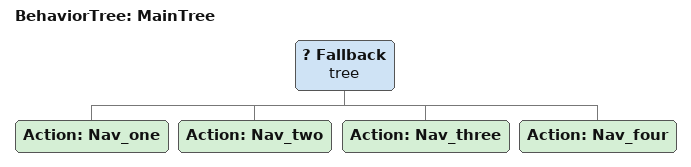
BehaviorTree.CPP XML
<root BTCPP_format="4">

    <BehaviorTree ID="MainTree">
            <Fallback name="tree">
                <Action ID="Nav_one"/>
                <Action ID="Nav_two"/>
                <Action ID="Nav_three"/>
                <Action ID="Nav_four"/>
            </Fallback>
    </BehaviorTree>

</root>
